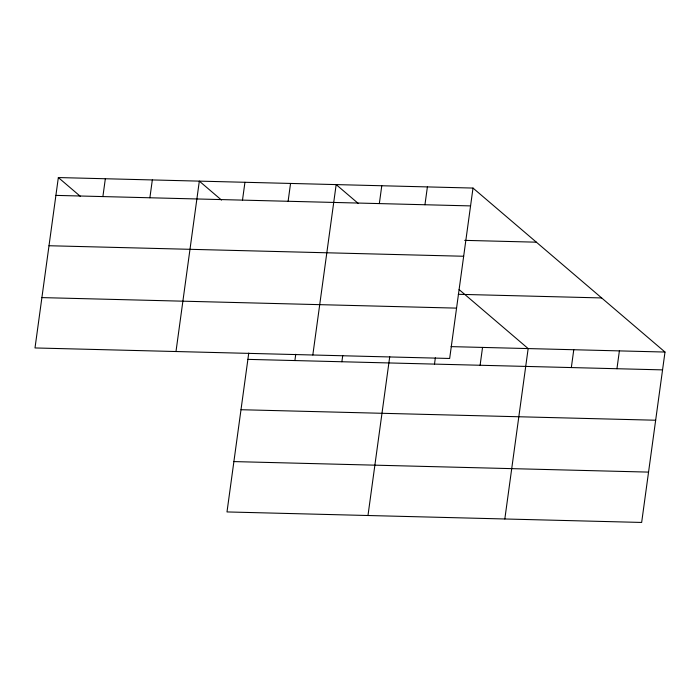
<?xml version="1.0" encoding="UTF-8"?>
<svg xmlns="http://www.w3.org/2000/svg" width="700" height="700" viewBox="0 0 700 700"><rect width="100%" height="100%" fill="white"/><g stroke="black" fill="none" stroke-linecap="round" stroke-linejoin="round"><path stroke-width="1.05" d="M58.345 177.555L35 347.953L449.662 358.47L473.008 188.064L58.345 177.555L80.517 196.49M102.891 196.577L105.341 178.745M149.888 197.768L152.329 179.935M175.989 351.531L199.325 181.125L221.506 200.069M242.498 200.121L244.939 182.28M248.754 353.071L226.993 511.936L641.655 522.445L665 352.047L473.008 188.064M288.111 201.276L290.553 183.444M294.892 360.561L295.75 354.27M312.821 354.996L336.166 184.599L358.339 203.534M341.88 361.751L342.746 355.46M379.339 203.586L381.78 185.754M367.981 515.506L389.743 356.65M424.953 204.75L427.394 186.909M434.49 364.105L435.356 357.805M480.104 365.26L482.545 347.419M504.823 518.98L528.159 348.574L459.095 289.581M571.331 367.57L573.773 349.738M616.945 368.725L619.386 350.892M55.895 195.388L470.566 205.905M464.686 240.362L536.366 242.182M49 245.735L463.662 256.252M458.29 294.297L601.641 297.938M41.895 297.605L456.558 308.123M451.054 346.623L665 352.047M247.896 359.371L662.559 369.88M240.993 409.719L655.664 420.227M233.888 461.589L648.559 472.106"/></g></svg>
